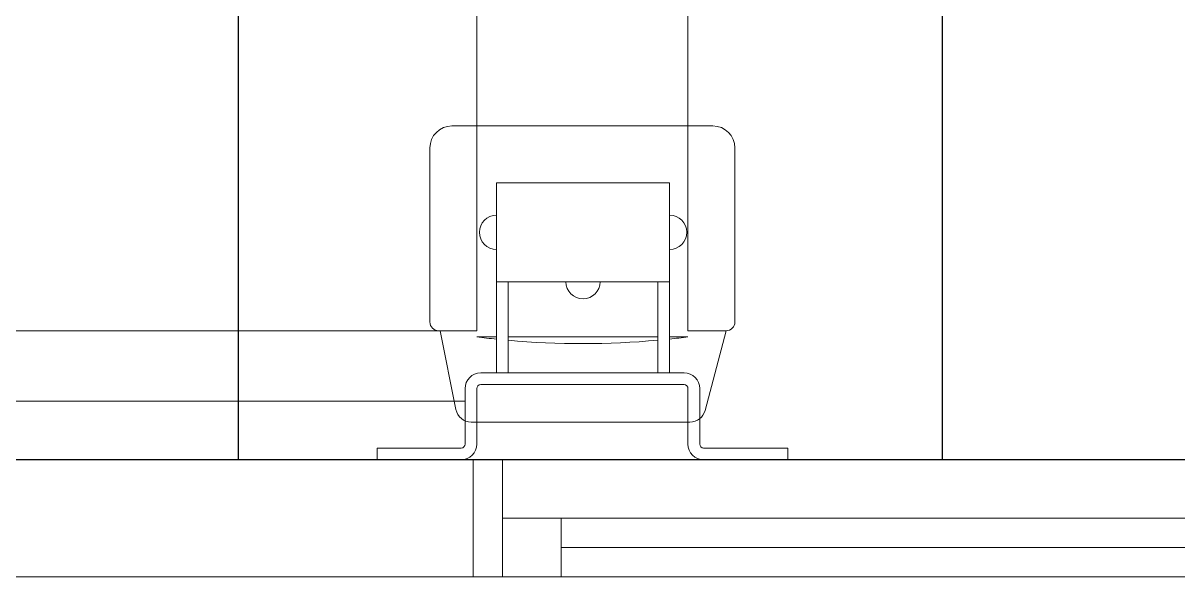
# Model space of a CAD drawing. Extents: x -12260 to 57327, y -29287 to 19916.
# Drawn here: x 20232 to 21216, y -910 to -437 of the extents above; entities that cross this region are included whole.
import ezdxf

# ---------------------------------------------------------------- set-up
doc = ezdxf.new("R2010")
doc.units = 0
doc.header["$LTSCALE"] = 0.25
doc.linetypes.add('DASHDOT', pattern=[25.4, 12.7, -6.35, 0, -6.35])
for name, color, linetype, lineweight in [('01-First Floor-FUR$0$Aluminum', 251, 'Continuous', 5), ('01-First Floor-FUR$0$LOADING', 253, 'Continuous', 5), ('01-First Floor-FUR$0$NEW', 1, 'Continuous', 5), ('01-First Floor-FUR$0$Walls', 251, 'Continuous', 5), ('E-LITE-CLNG-CNDT', 6, 'DASHDOT', 35)]:
    doc.layers.add(name, color=color, linetype=linetype, lineweight=lineweight)
doc.layers.add('01-First Floor-FUR$0$FALSE CEILING', color=251, linetype='Continuous')

# ---------------------------------------------------------------- blocks, each defined once
blk = doc.blocks.new('*X185')
at = {"color": 0}
for p, q in [((5, 3), (5, 3)), ((5, 3), (5, 3)), ((5, 3), (5, 3)), ((5, 3), (5, 3)), ((5, 3), (5, 3)), ((5, 3), (5, 3)), ((5, 3), (5, 3)), ((5, 3), (5, 3)), ((5, 3), (5, 3)), ((5, 3), (5, 3)), ((5, 3), (5, 3)), ((5, 3), (5, 3)), ((5, 3), (5, 3)), ((5, 3), (5, 3)), ((5, 3), (5, 3)), ((5, 3), (5, 3)), ((5, 3), (5, 3)), ((5, 3), (5, 3)), ((5, 3), (5, 3)), ((5, 3), (5, 3)), ((5, 3), (5, 3)), ((5, 3), (5, 3)), ((5, 3), (5, 3)), ((5, 3), (5, 3)), ((5, 3), (5, 3)), ((5, 3), (5, 3)), ((5, 3), (5, 3)), ((5, 3), (5, 3)), ((5, 3), (5, 3)), ((5, 3), (5, 3)), ((5, 3), (5, 3)), ((5, 3), (5, 3)), ((5, 3), (5, 3)), ((5, 3), (5, 3)), ((5, 3), (5, 3)), ((5, 3), (5, 3)), ((5, 3), (5, 3)), ((5, 3), (5, 3)), ((5, 3), (5, 3)), ((5, 3), (5, 3)), ((5, 3), (5, 3)), ((5, 3), (5, 3)), ((5, 3), (5, 3)), ((5, 3), (5, 3)), ((5, 3), (5, 3)), ((5, 3), (5, 3)), ((5, 3), (5, 3)), ((5, 3), (5, 3)), ((5, 3), (5, 3)), ((5, 3), (5, 3)), ((5, 3), (5, 3)), ((5, 3), (5, 3)), ((5, 3), (5, 3)), ((5, 3), (5, 3)), ((5, 3), (5, 3)), ((5, 3), (5, 3)), ((5, 3), (5, 3)), ((5, 3), (5, 3)), ((5, 3), (5, 3)), ((5, 3), (5, 3)), ((5, 3), (5, 3)), ((5, 3), (5, 3)), ((5, 3), (5, 3)), ((5, 3), (5, 3)), ((5, 3), (5, 3)), ((5, 3), (5, 3)), ((6, 3), (5, 3)), ((5, 3), (5, 3)), ((6, 3), (5, 3)), ((5, 3), (5, 3)), ((6, 3), (5, 3)), ((5, 3), (5, 3)), ((6, 3), (5, 3)), ((5, 3), (5, 3)), ((5, 3), (5, 3)), ((5, 3), (5, 3)), ((5, 3), (5, 3)), ((5, 3), (5, 3)), ((5, 3), (5, 3)), ((5, 3), (5, 3)), ((5, 3), (5, 3)), ((5, 3), (5, 3)), ((5, 3), (5, 3)), ((5, 3), (5, 3)), ((5, 3), (5, 3)), ((5, 3), (5, 3)), ((5, 3), (5, 3)), ((5, 3), (5, 3)), ((5, 3), (5, 3)), ((5, 3), (5, 3)), ((5, 3), (5, 3)), ((5, 3), (5, 3)), ((5, 3), (5, 3)), ((5, 3), (5, 3)), ((5, 3), (5, 3)), ((5, 3), (5, 3)), ((6, 3), (6, 3)), ((6, 3), (6, 3)), ((6, 3), (6, 3)), ((6, 3), (6, 3)), ((6, 3), (6, 3)), ((6, 3), (6, 3)), ((6, 3), (6, 3)), ((6, 3), (6, 3)), ((6, 3), (6, 3)), ((6, 3), (6, 3)), ((6, 3), (6, 3)), ((6, 3), (6, 3)), ((6, 3), (6, 3)), ((6, 3), (6, 3)), ((6, 3), (6, 3)), ((6, 3), (6, 3)), ((6, 3), (6, 3)), ((6, 3), (6, 3)), ((6, 3), (6, 3)), ((6, 3), (6, 3)), ((6, 3), (6, 3)), ((6, 3), (6, 3)), ((6, 3), (6, 3)), ((6, 3), (6, 3)), ((6, 3), (6, 3)), ((6, 3), (6, 3)), ((6, 3), (6, 3)), ((6, 3), (6, 3)), ((6, 3), (6, 3)), ((6, 3), (6, 3)), ((6, 3), (6, 3)), ((6, 3), (6, 3)), ((6, 3), (6, 3)), ((6, 3), (6, 3)), ((6, 3), (6, 3)), ((6, 3), (6, 3)), ((6, 3), (6, 3)), ((6, 3), (6, 3)), ((6, 3), (6, 3)), ((6, 3), (6, 3)), ((6, 3), (6, 3)), ((6, 3), (6, 3)), ((6, 3), (6, 3)), ((6, 3), (6, 3)), ((6, 3), (6, 3)), ((6, 3), (6, 3)), ((6, 3), (6, 3)), ((6, 3), (6, 3)), ((6, 3), (6, 3)), ((6, 3), (6, 3)), ((6, 3), (6, 3)), ((6, 3), (6, 3)), ((6, 3), (6, 3)), ((6, 3), (6, 3)), ((6, 3), (6, 3)), ((6, 3), (6, 3)), ((6, 3), (6, 3)), ((6, 3), (6, 3)), ((6, 3), (6, 3)), ((6, 3), (6, 3)), ((6, 3), (6, 3)), ((6, 3), (6, 3)), ((6, 3), (6, 3)), ((6, 3), (6, 3)), ((6, 3), (6, 3)), ((6, 3), (6, 3)), ((6, 3), (6, 3)), ((6, 3), (6, 3)), ((6, 3), (6, 3)), ((6, 3), (6, 3)), ((6, 3), (6, 3)), ((6, 3), (6, 3)), ((6, 3), (6, 3)), ((6, 3), (6, 3)), ((6, 3), (6, 3)), ((6, 3), (6, 3)), ((6, 3), (6, 3)), ((6, 3), (6, 3)), ((6, 3), (6, 3)), ((6, 3), (6, 3)), ((6, 3), (6, 3)), ((6, 3), (6, 3)), ((6, 3), (6, 3)), ((6, 3), (6, 3)), ((6, 3), (6, 3)), ((6, 3), (6, 3)), ((6, 3), (6, 3)), ((6, 3), (6, 3)), ((6, 3), (6, 3)), ((6, 3), (6, 3)), ((6, 3), (6, 3)), ((6, 3), (6, 3)), ((6, 3), (6, 3)), ((6, 3), (6, 3)), ((6, 3), (6, 3)), ((6, 3), (6, 3)), ((6, 3), (6, 3)), ((6, 3), (6, 3)), ((6, 3), (6, 3)), ((6, 3), (6, 3)), ((6, 3), (6, 3)), ((6, 3), (6, 3)), ((6, 3), (6, 3)), ((6, 3), (6, 3)), ((6, 3), (6, 3)), ((6, 3), (6, 3)), ((6, 3), (6, 3)), ((6, 3), (6, 3)), ((6, 3), (6, 3)), ((6, 3), (6, 3)), ((6, 3), (6, 3)), ((6, 3), (6, 3)), ((6, 3), (6, 3)), ((6, 3), (6, 3)), ((6, 3), (6, 3)), ((6, 3), (6, 3)), ((6, 3), (6, 3)), ((6, 3), (6, 3)), ((6, 3), (6, 3)), ((6, 3), (6, 3)), ((6, 3), (6, 3)), ((6, 3), (6, 3)), ((6, 3), (6, 3)), ((6, 3), (6, 3)), ((6, 3), (6, 3)), ((6, 3), (6, 3)), ((6, 3), (6, 3)), ((6, 3), (6, 3)), ((6, 3), (6, 3)), ((6, 3), (6, 3)), ((6, 3), (6, 3)), ((6, 3), (6, 3)), ((6, 3), (6, 3)), ((6, 3), (6, 3)), ((6, 3), (6, 3)), ((6, 3), (6, 3)), ((6, 3), (6, 3)), ((6, 3), (6, 3)), ((6, 3), (6, 3)), ((6, 3), (6, 3)), ((6, 3), (6, 3)), ((6, 3), (6, 3)), ((6, 3), (6, 3)), ((6, 3), (6, 3)), ((6, 3), (6, 3)), ((6, 3), (6, 3)), ((6, 3), (6, 3)), ((6, 3), (6, 3)), ((6, 3), (6, 3)), ((6, 3), (6, 3)), ((6, 3), (6, 3)), ((6, 3), (6, 3)), ((6, 3), (6, 3)), ((6, 3), (6, 3)), ((6, 3), (6, 3)), ((6, 3), (6, 3)), ((6, 3), (6, 3)), ((6, 3), (6, 3)), ((6, 3), (6, 3)), ((6, 3), (6, 3)), ((6, 3), (6, 3)), ((6, 3), (6, 3)), ((6, 3), (6, 3)), ((6, 3), (6, 3)), ((6, 3), (6, 3)), ((6, 3), (6, 3)), ((6, 3), (6, 3)), ((6, 3), (6, 3)), ((6, 3), (6, 3)), ((6, 3), (6, 3)), ((6, 3), (6, 3)), ((6, 3), (6, 3)), ((6, 3), (6, 3)), ((6, 3), (6, 3)), ((6, 3), (6, 3)), ((6, 3), (6, 3)), ((6, 3), (6, 3)), ((6, 3), (6, 3)), ((6, 3), (6, 3)), ((6, 3), (6, 3)), ((6, 3), (6, 3)), ((6, 3), (6, 3)), ((6, 3), (6, 3)), ((6, 3), (6, 3)), ((6, 3), (6, 3)), ((6, 3), (6, 3)), ((6, 3), (6, 3)), ((6, 3), (6, 3)), ((6, 3), (6, 3)), ((6, 3), (6, 3)), ((6, 3), (6, 3)), ((6, 3), (6, 3)), ((6, 3), (6, 3)), ((6, 3), (6, 3)), ((6, 3), (6, 3)), ((6, 3), (6, 3)), ((6, 3), (6, 3)), ((6, 3), (6, 3)), ((6, 3), (6, 3)), ((6, 3), (6, 3)), ((6, 3), (6, 3)), ((6, 3), (6, 3)), ((6, 3), (6, 3)), ((6, 3), (6, 3)), ((6, 3), (5, 3)), ((6, 3), (5, 3)), ((6, 3), (5, 3)), ((6, 3), (5, 3)), ((6, 3), (5, 3)), ((6, 3), (6, 3)), ((6, 3), (6, 3)), ((6, 3), (6, 3)), ((6, 3), (6, 3)), ((6, 3), (6, 3)), ((6, 3), (6, 3)), ((6, 3), (6, 3)), ((6, 3), (6, 3)), ((6, 3), (6, 3)), ((6, 3), (6, 3)), ((6, 3), (6, 3)), ((6, 3), (6, 3)), ((6, 3), (6, 3)), ((6, 3), (6, 3)), ((6, 3), (6, 3)), ((6, 3), (6, 3)), ((6, 3), (6, 3)), ((6, 3), (6, 3)), ((6, 3), (6, 3)), ((6, 3), (6, 3)), ((6, 3), (6, 3)), ((6, 3), (6, 3)), ((6, 3), (6, 3)), ((6, 3), (6, 3)), ((6, 3), (6, 3)), ((6, 3), (6, 3)), ((6, 3), (6, 3)), ((6, 3), (6, 3)), ((6, 3), (6, 3)), ((6, 3), (6, 3)), ((6, 3), (6, 3)), ((6, 3), (6, 3)), ((6, 3), (6, 3)), ((6, 3), (6, 3)), ((6, 3), (6, 3)), ((6, 3), (6, 3)), ((6, 3), (6, 3)), ((6, 3), (6, 3)), ((6, 3), (6, 3)), ((6, 3), (6, 3)), ((6, 3), (6, 3)), ((6, 3), (6, 3)), ((6, 3), (6, 3)), ((6, 3), (6, 3)), ((6, 3), (6, 3)), ((6, 3), (6, 3)), ((6, 3), (6, 3)), ((6, 3), (6, 3)), ((6, 3), (6, 3)), ((6, 3), (6, 3)), ((6, 3), (6, 3)), ((6, 3), (6, 3)), ((6, 3), (6, 3)), ((6, 3), (6, 3)), ((6, 3), (6, 3)), ((6, 3), (6, 3)), ((6, 3), (6, 3)), ((6, 3), (6, 3)), ((6, 3), (6, 3)), ((6, 3), (6, 3)), ((6, 3), (6, 3)), ((6, 3), (6, 3)), ((6, 3), (6, 3)), ((6, 3), (6, 3)), ((6, 3), (6, 3)), ((6, 3), (6, 3)), ((6, 3), (6, 3)), ((6, 3), (6, 3)), ((6, 3), (6, 3)), ((6, 3), (6, 3)), ((6, 3), (6, 3)), ((6, 3), (6, 3)), ((6, 3), (6, 3)), ((6, 3), (6, 3)), ((6, 3), (6, 3)), ((6, 3), (6, 3)), ((6, 3), (6, 3)), ((6, 3), (6, 3)), ((6, 3), (6, 3)), ((6, 3), (6, 3)), ((6, 3), (6, 3)), ((6, 3), (6, 3)), ((6, 3), (6, 3)), ((6, 3), (6, 3)), ((6, 3), (6, 3)), ((6, 3), (6, 3)), ((6, 3), (6, 3)), ((6, 3), (6, 3)), ((6, 3), (6, 3)), ((6, 3), (6, 3)), ((6, 3), (6, 3)), ((6, 3), (6, 3)), ((6, 3), (6, 3)), ((6, 3), (6, 3)), ((6, 3), (6, 3)), ((6, 3), (6, 3)), ((6, 3), (6, 3)), ((6, 3), (6, 3)), ((6, 3), (6, 3)), ((6, 3), (6, 3)), ((6, 3), (6, 3)), ((6, 3), (6, 3)), ((6, 3), (6, 3)), ((6, 3), (6, 3)), ((6, 3), (6, 3)), ((6, 3), (6, 3)), ((6, 3), (6, 3)), ((6, 3), (6, 3)), ((6, 3), (6, 3)), ((6, 3), (6, 3)), ((6, 3), (6, 3)), ((6, 3), (6, 3)), ((6, 3), (6, 3)), ((6, 3), (6, 3)), ((6, 3), (6, 3)), ((6, 3), (6, 3)), ((6, 3), (6, 3)), ((6, 3), (6, 3)), ((6, 3), (6, 3)), ((6, 3), (6, 3)), ((6, 3), (6, 3)), ((6, 3), (6, 3)), ((6, 3), (6, 3)), ((6, 3), (6, 3)), ((6, 3), (6, 3)), ((6, 3), (6, 3)), ((6, 3), (6, 3)), ((6, 3), (6, 3)), ((6, 3), (6, 3)), ((6, 3), (6, 3)), ((6, 3), (6, 3)), ((6, 3), (6, 3)), ((6, 3), (6, 3)), ((6, 3), (6, 3)), ((6, 3), (6, 3)), ((6, 3), (6, 3)), ((6, 3), (6, 3)), ((6, 3), (6, 3)), ((6, 3), (6, 3)), ((6, 3), (6, 3)), ((6, 3), (6, 3)), ((6, 3), (6, 3)), ((6, 3), (6, 3)), ((6, 3), (6, 3)), ((6, 3), (6, 3)), ((6, 3), (6, 3)), ((6, 3), (6, 3)), ((6, 3), (6, 3)), ((6, 3), (6, 3)), ((6, 3), (6, 3)), ((6, 3), (6, 3)), ((6, 3), (6, 3)), ((6, 3), (6, 3)), ((6, 3), (6, 3)), ((6, 3), (6, 3)), ((6, 3), (6, 3)), ((6, 3), (6, 3)), ((6, 3), (6, 3)), ((6, 3), (6, 3)), ((6, 3), (6, 3)), ((6, 3), (6, 3)), ((6, 3), (6, 3)), ((6, 3), (6, 3)), ((6, 3), (6, 3)), ((6, 3), (6, 3)), ((6, 3), (6, 3)), ((6, 3), (6, 3)), ((6, 3), (6, 3)), ((6, 3), (6, 3)), ((6, 3), (6, 3)), ((6, 3), (6, 3)), ((6, 3), (6, 3)), ((6, 3), (6, 3)), ((6, 3), (6, 3)), ((6, 3), (6, 3)), ((6, 3), (6, 3)), ((6, 3), (6, 3)), ((6, 3), (6, 3)), ((6, 3), (6, 3)), ((6, 3), (6, 3)), ((6, 3), (6, 3)), ((6, 3), (6, 3)), ((6, 3), (6, 3)), ((6, 3), (6, 3)), ((6, 3), (6, 3)), ((6, 3), (6, 3)), ((6, 3), (6, 3)), ((6, 3), (6, 3)), ((6, 3), (6, 3)), ((6, 3), (6, 3)), ((6, 3), (6, 3)), ((6, 3), (6, 3)), ((6, 3), (6, 3)), ((6, 3), (6, 3)), ((6, 3), (6, 3)), ((6, 3), (6, 3)), ((6, 3), (6, 3)), ((6, 3), (6, 3)), ((6, 3), (6, 3)), ((6, 3), (6, 3)), ((6, 3), (6, 3)), ((6, 3), (6, 3)), ((6, 3), (6, 3)), ((6, 3), (6, 3)), ((6, 3), (6, 3)), ((6, 3), (6, 3)), ((6, 3), (6, 3)), ((6, 3), (6, 3)), ((6, 3), (6, 3)), ((6, 3), (6, 3)), ((6, 3), (6, 3)), ((6, 3), (6, 3)), ((6, 3), (6, 3)), ((6, 3), (6, 3)), ((6, 3), (6, 3)), ((6, 3), (6, 3)), ((6, 3), (6, 3)), ((6, 3), (6, 3)), ((6, 3), (6, 3)), ((6, 3), (6, 3)), ((6, 3), (6, 3)), ((6, 3), (6, 3)), ((6, 3), (6, 3)), ((6, 3), (6, 3)), ((6, 3), (6, 3)), ((6, 3), (6, 3)), ((6, 3), (6, 3)), ((6, 3), (6, 3)), ((6, 3), (6, 3)), ((6, 3), (6, 3)), ((6, 3), (6, 3)), ((6, 3), (6, 3)), ((6, 3), (6, 3)), ((6, 3), (6, 3)), ((6, 3), (6, 3)), ((6, 3), (6, 3)), ((6, 3), (6, 3)), ((6, 3), (6, 3)), ((6, 3), (6, 3)), ((6, 3), (6, 3)), ((6, 3), (6, 3)), ((6, 3), (6, 3)), ((6, 3), (6, 3)), ((6, 3), (6, 3)), ((6, 3), (6, 3)), ((6, 3), (6, 3)), ((6, 3), (6, 3)), ((6, 3), (6, 3)), ((6, 3), (6, 3)), ((6, 3), (6, 3)), ((6, 3), (6, 3)), ((6, 3), (6, 3)), ((6, 3), (6, 3)), ((6, 3), (6, 3)), ((6, 3), (6, 3)), ((6, 3), (6, 3)), ((6, 3), (6, 3)), ((6, 3), (6, 3)), ((6, 3), (6, 3)), ((6, 3), (6, 3)), ((6, 3), (6, 3)), ((6, 3), (6, 3)), ((6, 3), (6, 3)), ((6, 3), (6, 3)), ((6, 3), (6, 3)), ((6, 3), (6, 3)), ((6, 3), (6, 3)), ((6, 3), (6, 3)), ((6, 3), (6, 3)), ((6, 3), (6, 3)), ((6, 3), (6, 3)), ((6, 3), (6, 3)), ((6, 3), (6, 3)), ((6, 3), (6, 3)), ((6, 3), (6, 3)), ((6, 3), (6, 3)), ((6, 3), (6, 3)), ((6, 3), (6, 3)), ((6, 3), (6, 3)), ((6, 3), (6, 3)), ((6, 3), (6, 3)), ((6, 3), (6, 3)), ((6, 3), (6, 3)), ((6, 3), (6, 3)), ((6, 3), (6, 3)), ((6, 3), (6, 3)), ((6, 3), (6, 3)), ((6, 3), (6, 3)), ((6, 3), (6, 3)), ((6, 3), (6, 3)), ((6, 3), (6, 3)), ((6, 3), (6, 3)), ((6, 3), (6, 3)), ((6, 3), (6, 3)), ((6, 3), (6, 3)), ((6, 3), (6, 3)), ((6, 3), (6, 3)), ((6, 3), (6, 3)), ((6, 3), (6, 3)), ((6, 3), (6, 3)), ((6, 3), (6, 3)), ((6, 3), (6, 3)), ((6, 3), (6, 3)), ((6, 3), (6, 3)), ((6, 3), (6, 3)), ((6, 3), (6, 3)), ((6, 3), (6, 3)), ((6, 3), (6, 3)), ((6, 3), (6, 3)), ((6, 3), (6, 3)), ((6, 3), (6, 3)), ((6, 3), (6, 3)), ((6, 3), (6, 3)), ((6, 3), (6, 3)), ((6, 3), (6, 3)), ((6, 3), (6, 3)), ((6, 3), (6, 3))]:
    blk.add_line(p, q, dxfattribs=at)
blk = doc.blocks.new('*X186')
at = {"color": 0}
for p, q in [((13, 1), (13, 1)), ((13, 1), (13, 1)), ((13, 1), (13, 1)), ((13, 1), (13, 1)), ((13, 1), (13, 1)), ((13, 1), (13, 1)), ((13, 1), (13, 1)), ((13, 1), (13, 1)), ((13, 1), (13, 1)), ((13, 1), (13, 1)), ((13, 1), (13, 1)), ((13, 1), (13, 1)), ((13, 1), (13, 1)), ((13, 1), (13, 1)), ((13, 1), (13, 1)), ((13, 1), (14, 1)), ((13, 1), (14, 1)), ((13, 1), (14, 1)), ((13, 1), (13, 1)), ((13, 1), (13, 1)), ((13, 1), (13, 1)), ((13, 1), (13, 1)), ((13, 1), (13, 1)), ((13, 1), (13, 1)), ((13, 1), (13, 1)), ((13, 1), (13, 1)), ((13, 1), (13, 1)), ((13, 1), (13, 1)), ((13, 1), (13, 1)), ((13, 1), (13, 1)), ((13, 1), (13, 1)), ((13, 1), (13, 1)), ((13, 1), (13, 1)), ((13, 1), (13, 1)), ((13, 1), (13, 1)), ((13, 1), (13, 1)), ((13, 1), (13, 1)), ((13, 1), (13, 1)), ((13, 1), (13, 1)), ((13, 1), (13, 1)), ((13, 1), (13, 1)), ((13, 1), (13, 1)), ((13, 1), (13, 1)), ((13, 1), (13, 1)), ((13, 1), (13, 1)), ((13, 1), (13, 1)), ((13, 1), (13, 1)), ((13, 1), (13, 1)), ((13, 1), (13, 1)), ((13, 1), (13, 1)), ((13, 1), (13, 1)), ((13, 1), (13, 1)), ((13, 1), (13, 1)), ((13, 1), (13, 1)), ((13, 1), (13, 1)), ((13, 1), (13, 1)), ((13, 1), (13, 1)), ((13, 1), (13, 1)), ((13, 1), (13, 1)), ((13, 1), (13, 1)), ((13, 1), (13, 1)), ((13, 1), (13, 1)), ((13, 1), (13, 1)), ((13, 1), (13, 1)), ((13, 1), (13, 1)), ((13, 1), (13, 1)), ((13, 1), (13, 1)), ((13, 1), (13, 1)), ((13, 1), (13, 1)), ((13, 1), (13, 1)), ((13, 1), (13, 1)), ((13, 1), (13, 1)), ((13, 1), (13, 1)), ((13, 1), (13, 1)), ((13, 1), (13, 1)), ((13, 1), (13, 1)), ((13, 1), (13, 1)), ((13, 1), (13, 1)), ((13, 1), (13, 1)), ((13, 1), (13, 1)), ((13, 1), (13, 1)), ((13, 1), (13, 1)), ((13, 1), (13, 1)), ((13, 1), (13, 1)), ((13, 1), (13, 1)), ((13, 1), (13, 1)), ((13, 1), (13, 1)), ((13, 1), (13, 1)), ((13, 1), (13, 1)), ((13, 1), (13, 1)), ((13, 1), (13, 1)), ((13, 1), (13, 1)), ((13, 1), (13, 1)), ((13, 1), (13, 1)), ((13, 1), (13, 1)), ((13, 1), (13, 1)), ((13, 1), (13, 1)), ((13, 1), (13, 1)), ((13, 1), (13, 1)), ((13, 1), (13, 1)), ((13, 1), (13, 1)), ((13, 1), (13, 1)), ((13, 1), (13, 1)), ((13, 1), (13, 1)), ((13, 1), (13, 1)), ((13, 1), (13, 1)), ((13, 1), (13, 1)), ((13, 1), (13, 1)), ((13, 1), (13, 1)), ((13, 1), (13, 1)), ((13, 1), (13, 1)), ((13, 1), (13, 1)), ((13, 1), (13, 1)), ((13, 1), (13, 1)), ((13, 1), (13, 1)), ((13, 1), (13, 1)), ((13, 1), (13, 1)), ((13, 1), (13, 1)), ((13, 1), (13, 1)), ((13, 1), (13, 1)), ((13, 1), (13, 1)), ((13, 1), (13, 1)), ((13, 1), (13, 1)), ((13, 1), (14, 1)), ((13, 0), (13, 0)), ((13, 0), (13, 0)), ((13, 0), (13, 0)), ((13, 0), (13, 0)), ((13, 0), (13, 0)), ((13, 0), (13, 0)), ((13, 0), (13, 0)), ((13, 0), (13, 0)), ((13, 0), (13, 0)), ((13, 0), (13, 0)), ((13, 0), (13, 0)), ((13, 0), (13, 0)), ((13, 0), (13, 0)), ((13, 0), (13, 0)), ((13, 0), (13, 0)), ((13, 0), (13, 0)), ((13, 0), (13, 0)), ((13, 0), (13, 0)), ((13, 0), (13, 0)), ((13, 0), (13, 0)), ((13, 0), (13, 0)), ((13, 0), (13, 0)), ((13, 0), (13, 0)), ((13, 0), (13, 0)), ((13, 0), (13, 0)), ((13, 0), (13, 0)), ((13, 0), (13, 0)), ((13, 0), (13, 0)), ((13, 0), (13, 0)), ((13, 0), (13, 0)), ((13, 0), (13, 0)), ((13, 0), (13, 0)), ((13, 0), (13, 0)), ((13, 0), (13, 0)), ((13, 0), (13, 0)), ((13, 0), (13, 0)), ((13, 0), (13, 0)), ((13, 0), (13, 0)), ((13, 0), (13, 0)), ((13, 0), (13, 0)), ((13, 0), (13, 0)), ((13, 0), (13, 0)), ((13, 0), (13, 0)), ((13, 0), (13, 0)), ((13, 0), (13, 0)), ((13, 0), (13, 0)), ((13, 0), (13, 0)), ((13, 0), (13, 0)), ((13, 0), (14, 0)), ((13, 0), (14, 0)), ((13, 0), (13, 0)), ((13, 0), (14, 0)), ((14, 1), (14, 1)), ((14, 1), (14, 1)), ((14, 1), (14, 1)), ((14, 1), (14, 1)), ((14, 1), (14, 1)), ((14, 1), (14, 1)), ((14, 1), (14, 1)), ((14, 1), (14, 1)), ((14, 1), (14, 1)), ((14, 1), (14, 1)), ((14, 1), (14, 1)), ((14, 1), (14, 1)), ((14, 1), (14, 1)), ((14, 1), (14, 1)), ((14, 1), (14, 1)), ((14, 1), (14, 1)), ((14, 1), (14, 1)), ((14, 1), (14, 1)), ((14, 1), (14, 1)), ((14, 1), (14, 1)), ((14, 1), (14, 1)), ((14, 1), (14, 1)), ((14, 1), (14, 1)), ((14, 1), (14, 1)), ((14, 1), (14, 1)), ((14, 1), (14, 1)), ((14, 1), (14, 1)), ((14, 1), (14, 1)), ((14, 1), (14, 1)), ((14, 1), (14, 1)), ((14, 1), (14, 1)), ((14, 1), (14, 1)), ((14, 1), (14, 1)), ((14, 1), (14, 1)), ((14, 1), (14, 1)), ((14, 1), (14, 1)), ((14, 1), (14, 1)), ((14, 1), (14, 1)), ((14, 1), (14, 1)), ((14, 1), (14, 1)), ((14, 1), (14, 1)), ((14, 1), (14, 1)), ((14, 1), (14, 1)), ((14, 1), (14, 1)), ((14, 1), (14, 1)), ((14, 1), (14, 1)), ((14, 1), (14, 1)), ((14, 1), (14, 1)), ((14, 1), (14, 1)), ((14, 1), (14, 1)), ((14, 1), (14, 1)), ((14, 1), (14, 1)), ((14, 1), (14, 1)), ((14, 1), (14, 1)), ((14, 1), (14, 1)), ((14, 1), (14, 1)), ((14, 1), (14, 1)), ((14, 1), (14, 1)), ((14, 1), (14, 1)), ((14, 1), (14, 1)), ((14, 1), (14, 1)), ((14, 1), (14, 1)), ((14, 1), (14, 1)), ((14, 1), (14, 1)), ((14, 1), (14, 1)), ((14, 1), (14, 1)), ((14, 1), (14, 1)), ((14, 1), (14, 1)), ((14, 1), (14, 1)), ((14, 1), (14, 1)), ((14, 1), (14, 1)), ((14, 1), (14, 1)), ((14, 1), (14, 1)), ((14, 1), (14, 1)), ((14, 1), (14, 1)), ((14, 1), (14, 1)), ((14, 1), (14, 1)), ((14, 1), (14, 1)), ((14, 1), (14, 1)), ((14, 1), (14, 1)), ((14, 1), (14, 1)), ((14, 1), (14, 1)), ((14, 1), (14, 1)), ((14, 1), (14, 1)), ((14, 1), (14, 1)), ((14, 1), (14, 1)), ((14, 1), (14, 1)), ((14, 1), (14, 1)), ((14, 1), (14, 1)), ((14, 1), (14, 1)), ((14, 1), (14, 1)), ((14, 1), (14, 1)), ((14, 1), (14, 1)), ((14, 1), (14, 1)), ((14, 0), (14, 0)), ((14, 0), (14, 0)), ((14, 0), (14, 0)), ((14, 0), (14, 0)), ((14, 0), (14, 0)), ((14, 0), (14, 0)), ((14, 0), (14, 0)), ((14, 0), (14, 0)), ((14, 0), (14, 0)), ((14, 0), (14, 0)), ((14, 0), (14, 0)), ((14, 0), (14, 0)), ((14, 0), (14, 0)), ((14, 0), (14, 0)), ((14, 0), (14, 0)), ((14, 0), (14, 0)), ((14, 0), (14, 0)), ((14, 0), (14, 0)), ((14, 0), (14, 0)), ((14, 0), (14, 0)), ((14, 0), (14, 0)), ((14, 0), (14, 0)), ((14, 0), (14, 0)), ((14, 0), (14, 0)), ((14, 0), (14, 0)), ((14, 0), (14, 0)), ((14, 0), (14, 0)), ((14, 0), (14, 0)), ((14, 0), (14, 0)), ((14, 0), (14, 0)), ((14, 0), (14, 0)), ((14, 0), (14, 0)), ((14, 0), (14, 0)), ((14, 0), (14, 0)), ((14, 0), (14, 0)), ((14, 0), (14, 0)), ((14, 0), (14, 0)), ((14, 0), (14, 0)), ((14, 0), (14, 0)), ((14, 0), (14, 0)), ((14, 0), (14, 0)), ((14, 0), (14, 0)), ((14, 0), (14, 0)), ((14, 0), (14, 0)), ((14, 0), (14, 0)), ((14, 0), (14, 0)), ((14, 0), (14, 0)), ((14, 0), (14, 0)), ((13, 0), (13, 0)), ((13, 0), (14, 0)), ((13, 0), (13, 0)), ((13, 0), (14, 0)), ((13, 0), (13, 0)), ((13, 0), (14, 0)), ((13, 0), (13, 0)), ((13, 0), (13, 0)), ((13, 0), (13, 0)), ((13, 0), (13, 0)), ((13, 0), (14, 0)), ((13, 0), (13, 0)), ((13, 0), (14, 0)), ((13, 0), (13, 0)), ((13, 0), (14, 0)), ((13, 0), (13, 0)), ((13, 0), (14, 0)), ((13, 0), (13, 0)), ((13, 0), (14, 0)), ((13, 0), (13, 0)), ((13, 0), (14, 0)), ((13, 0), (13, 0)), ((13, 0), (14, 0)), ((13, 0), (13, 0)), ((13, 0), (13, 0)), ((13, 0), (13, 0)), ((13, 0), (14, 0)), ((13, 0), (13, 0)), ((13, 0), (14, 0)), ((13, 0), (13, 0)), ((13, 0), (14, 0)), ((13, 0), (13, 0)), ((13, 0), (14, 0)), ((13, 0), (13, 0)), ((13, 0), (13, 0)), ((13, 0), (13, 0)), ((13, 0), (13, 0)), ((13, 0), (13, 0)), ((13, 0), (13, 0)), ((13, 0), (13, 0)), ((13, 0), (13, 0)), ((13, 0), (13, 0)), ((13, 0), (13, 0)), ((13, 0), (13, 0)), ((13, 0), (13, 0)), ((13, 0), (13, 0)), ((13, 0), (13, 0)), ((13, 0), (13, 0)), ((13, 0), (13, 0)), ((13, 0), (13, 0)), ((13, 0), (13, 0)), ((13, 0), (13, 0)), ((13, 0), (13, 0)), ((13, 0), (13, 0)), ((13, 0), (13, 0)), ((13, 0), (13, 0)), ((13, 0), (13, 0)), ((13, 0), (13, 0)), ((13, 0), (13, 0)), ((13, 0), (13, 0)), ((13, 0), (13, 0)), ((13, 0), (13, 0)), ((13, 0), (13, 0)), ((13, 0), (13, 0)), ((13, -1), (13, -1)), ((13, -1), (13, -1)), ((13, -1), (13, -1)), ((13, -1), (13, -1)), ((13, -1), (13, -1)), ((13, -1), (14, -1)), ((13, -1), (13, -1)), ((14, 0), (14, 0)), ((14, 0), (14, 0)), ((14, 0), (14, 0)), ((14, 0), (14, 0)), ((14, 0), (14, 0)), ((14, 0), (14, 0)), ((14, 0), (14, 0)), ((14, 0), (14, 0)), ((14, 0), (14, 0)), ((14, 0), (14, 0)), ((14, 0), (14, 0)), ((14, 0), (14, 0)), ((14, 0), (14, 0)), ((14, 0), (14, 0)), ((14, 0), (14, 0)), ((13, 0), (14, 0)), ((14, 0), (14, 0)), ((14, 0), (14, 0)), ((14, 0), (14, 0)), ((14, 0), (14, 0)), ((14, 0), (14, 0)), ((14, 0), (14, 0)), ((14, 0), (14, 0)), ((14, 0), (14, 0)), ((14, 0), (14, 0)), ((14, 0), (14, 0)), ((14, 0), (14, 0)), ((14, 0), (14, 0)), ((14, 0), (14, 0)), ((14, 0), (14, 0)), ((14, 0), (14, 0)), ((14, 0), (14, 0)), ((14, 0), (14, 0)), ((14, 0), (14, 0)), ((14, 0), (14, 0)), ((14, 0), (14, 0)), ((14, 0), (14, 0)), ((14, 0), (14, 0)), ((14, 0), (14, 0)), ((14, 0), (14, 0)), ((14, 0), (14, 0)), ((14, 0), (14, 0)), ((14, 0), (14, 0)), ((14, 0), (14, 0)), ((14, 0), (14, 0)), ((14, 0), (14, 0)), ((14, 0), (14, 0)), ((14, 0), (14, 0)), ((14, 0), (14, 0)), ((14, 0), (14, 0)), ((14, -1), (14, -1)), ((14, -1), (14, -1)), ((14, -1), (14, -1)), ((14, -1), (14, -1)), ((14, -1), (14, -1))]:
    blk.add_line(p, q, dxfattribs=at)
blk = doc.blocks.new('01-First Floor-FUR$0$DE13269-P')
for p, q in [((0.50263, 0.05), (0.57427, 0.05)), ((0.50263, 0.04), (0.50263, 0.05)), ((0.78099, 0.05), (0.85263, 0.05)), ((0.85263, 0.04), (0.85263, 0.05)), ((0.50263, 0.04), (0.57427, 0.04)), ((0.78099, 0.04), (0.85263, 0.04)), ((0.57763, -0.01074), (0.57763, 0.03664)), ((0.58763, -0.01074), (0.58763, 0.03664)), ((0.76763, -0.01074), (0.76763, 0.03664)), ((0.77763, -0.01074), (0.77763, 0.03664)), ((0.76927, 0.01795), (0.58294, 0.01795)), ((-0.57763, 0), (0.57763, 0)), ((0.55636, -0.06), (0.56984, 0.00722)), ((0.80007, -0.06), (0.78219, 0.00799)), ((0.59099, -0.01409), (0.76427, -0.01409)), ((0.59099, -0.02409), (0.76427, -0.02409)), ((0.60443, -0.10188), (0.60443, -0.02409)), ((0.61443, -0.10188), (0.61443, -0.02409)), ((0.742, -0.10188), (0.742, -0.02409)), ((0.752, -0.10188), (0.752, -0.02409)), ((0.60443, -0.05481), (0.58763, -0.05481)), ((0.742, -0.05481), (0.61443, -0.05481)), ((0.76763, -0.05481), (0.752, -0.05481)), ((-0.57763, -0.06), (0.5552, -0.06)), ((0.54763, -0.21604), (0.54763, -0.06757)), ((0.5552, -0.06), (0.58763, -0.06)), ((0.58763, -0.06), (0.58763, -0.69133)), ((0.76763, -0.06), (0.76763, -0.69133)), ((0.80007, -0.06), (0.76763, -0.06)), ((0.80763, -0.21604), (0.80763, -0.06757)), ((0.78886, -0.23481), (0.56641, -0.23481))]:
    blk.add_line(p, q)
for points in [[(0.76763, -0.06), (0.76763, -0.06), (0.76763, -0.06), (0.76763, -0.06), (0.76763, -0.06), (0.76763, -0.06), (0.76763, -0.06), (0.76763, -0.06), (0.76763, -0.06), (0.76763, -0.06), (0.76763, -0.06), (0.76763, -0.06), (0.76763, -0.06), (0.76763, -0.06), (0.76763, -0.06), (0.76763, -0.06), (0.76763, -0.06), (0.76763, -0.06), (0.76763, -0.06), (0.76763, -0.06), (0.76763, -0.06), (0.76763, -0.06), (0.76763, -0.06), (0.76763, -0.06), (0.76763, -0.06), (0.76763, -0.06), (0.76763, -0.06), (0.76763, -0.06), (0.76763, -0.06), (0.76763, -0.06), (0.76763, -0.06), (0.76763, -0.06), (0.76763, -0.06), (0.76763, -0.06), (0.76763, -0.06), (0.76763, -0.06), (0.76763, -0.06), (0.76763, -0.06), (0.76763, -0.06), (0.76763, -0.06), (0.76763, -0.06), (0.76763, -0.06), (0.76763, -0.06), (0.76763, -0.06), (0.76763, -0.06), (0.76763, -0.06), (0.76763, -0.06), (0.76763, -0.06), (0.76763, -0.06), (0.76763, -0.06), (0.76763, -0.06), (0.76763, -0.06), (0.76763, -0.06), (0.76763, -0.06), (0.76763, -0.06), (0.76763, -0.06), (0.76763, -0.06), (0.76763, -0.06), (0.76763, -0.06), (0.76763, -0.06), (0.76763, -0.06), (0.76763, -0.06), (0.76763, -0.06), (0.76763, -0.06), (0.76763, -0.06), (0.76763, -0.06), (0.76763, -0.06), (0.76763, -0.06), (0.76763, -0.06), (0.76763, -0.06), (0.76763, -0.06), (0.76763, -0.06), (0.76763, -0.06), (0.76763, -0.06), (0.76763, -0.06), (0.76763, -0.06), (0.76763, -0.06), (0.76763, -0.06), (0.76763, -0.06), (0.76763, -0.06), (0.76763, -0.06), (0.76763, -0.06), (0.76763, -0.06), (0.76763, -0.06), (0.76763, -0.06), (0.76763, -0.06), (0.76763, -0.06), (0.76763, -0.06), (0.76763, -0.06), (0.76763, -0.06), (0.76763, -0.06), (0.76763, -0.06), (0.76763, -0.06), (0.76763, -0.06), (0.76763, -0.06), (0.76763, -0.06), (0.76763, -0.06), (0.76763, -0.06), (0.76763, -0.06), (0.76763, -0.06), (0.76763, -0.06), (0.76763, -0.06), (0.76763, -0.06), (0.76763, -0.06), (0.76763, -0.06), (0.76763, -0.06), (0.76763, -0.06), (0.76763, -0.06), (0.76763, -0.06), (0.76763, -0.06), (0.76763, -0.06), (0.76763, -0.06), (0.76763, -0.06), (0.76763, -0.06), (0.76763, -0.06), (0.76763, -0.06), (0.76763, -0.06), (0.76763, -0.06), (0.76763, -0.06), (0.76763, -0.06), (0.76763, -0.06), (0.76763, -0.06), (0.76763, -0.06), (0.76763, -0.06), (0.76763, -0.06), (0.76763, -0.06), (0.76763, -0.06), (0.76763, -0.06), (0.76763, -0.06), (0.76763, -0.06), (0.76763, -0.06), (0.76763, -0.06), (0.76763, -0.06), (0.76763, -0.06), (0.76763, -0.06), (0.76763, -0.06), (0.76763, -0.06), (0.76763, -0.06), (0.76763, -0.06), (0.76763, -0.06), (0.76763, -0.06), (0.76763, -0.06), (0.76763, -0.06), (0.76763, -0.06), (0.76763, -0.06), (0.76763, -0.06), (0.76763, -0.06), (0.76763, -0.06), (0.76763, -0.06), (0.76763, -0.06), (0.76763, -0.06), (0.76763, -0.06), (0.76763, -0.06), (0.76763, -0.06), (0.76763, -0.06), (0.76763, -0.06), (0.76763, -0.06), (0.76763, -0.06), (0.76763, -0.06), (0.76763, -0.06), (0.76763, -0.06), (0.76763, -0.06), (0.76763, -0.06), (0.76763, -0.06), (0.76763, -0.06), (0.76763, -0.06), (0.76763, -0.06), (0.76763, -0.06), (0.76763, -0.06), (0.76763, -0.06), (0.76763, -0.06), (0.76763, -0.06), (0.76763, -0.06), (0.76763, -0.06), (0.76763, -0.06), (0.76763, -0.06), (0.76763, -0.06), (0.76763, -0.06), (0.76763, -0.06), (0.76763, -0.06), (0.76763, -0.06), (0.76763, -0.06), (0.76763, -0.06), (0.76763, -0.06), (0.76763, -0.06), (0.76763, -0.06), (0.76763, -0.06), (0.76763, -0.06), (0.76763, -0.06), (0.76763, -0.06), (0.76763, -0.06), (0.76763, -0.06), (0.76763, -0.06), (0.76763, -0.06), (0.76763, -0.06), (0.76763, -0.06), (0.76763, -0.06), (0.76763, -0.06), (0.76763, -0.06), (0.76763, -0.06), (0.76763, -0.06), (0.76763, -0.06), (0.76763, -0.06), (0.76763, -0.06), (0.76763, -0.06), (0.76763, -0.06), (0.76763, -0.06), (0.76763, -0.06), (0.76763, -0.06), (0.76763, -0.06), (0.76763, -0.06), (0.76763, -0.06), (0.76763, -0.06), (0.76763, -0.06), (0.76763, -0.06), (0.76763, -0.06), (0.76763, -0.06), (0.76763, -0.06), (0.76763, -0.06)], [(0.76763, -0.06), (0.76763, -0.06), (0.76763, -0.06), (0.76763, -0.06), (0.76763, -0.06), (0.76763, -0.06), (0.76763, -0.06), (0.76763, -0.06), (0.76763, -0.06), (0.76763, -0.06), (0.76763, -0.06), (0.76763, -0.06), (0.76763, -0.06), (0.76763, -0.06), (0.76763, -0.06), (0.76763, -0.06), (0.76763, -0.06), (0.76763, -0.06), (0.76763, -0.06), (0.76763, -0.06), (0.76763, -0.06), (0.76763, -0.06), (0.76763, -0.06), (0.76763, -0.06), (0.76763, -0.06), (0.76763, -0.06), (0.76763, -0.06), (0.76763, -0.06), (0.76763, -0.06), (0.76763, -0.06), (0.76763, -0.06), (0.76763, -0.06), (0.76763, -0.06), (0.76763, -0.06), (0.76763, -0.06), (0.76763, -0.06), (0.76763, -0.06), (0.76763, -0.06), (0.76763, -0.06), (0.76763, -0.06), (0.76763, -0.06), (0.76763, -0.06), (0.76763, -0.06), (0.76763, -0.06), (0.76763, -0.06), (0.76763, -0.06), (0.76763, -0.06), (0.76763, -0.06), (0.76763, -0.06), (0.76763, -0.06), (0.76763, -0.06), (0.76763, -0.06), (0.76763, -0.06), (0.76763, -0.06), (0.76763, -0.06), (0.76763, -0.06), (0.76763, -0.06), (0.76763, -0.06), (0.76763, -0.06), (0.76763, -0.06), (0.76763, -0.06), (0.76763, -0.06), (0.76763, -0.06), (0.76763, -0.06), (0.76763, -0.06), (0.76763, -0.06), (0.76763, -0.06), (0.76763, -0.06), (0.76763, -0.06), (0.76763, -0.06), (0.76763, -0.06), (0.76763, -0.06), (0.76763, -0.06), (0.76763, -0.06), (0.76763, -0.06), (0.76763, -0.06), (0.76763, -0.06), (0.76763, -0.06), (0.76763, -0.06), (0.76763, -0.06), (0.76763, -0.06), (0.76763, -0.06), (0.76763, -0.06), (0.76763, -0.06), (0.76763, -0.06), (0.76763, -0.06), (0.76763, -0.06), (0.76763, -0.06), (0.76763, -0.06), (0.76763, -0.06), (0.76763, -0.06), (0.76763, -0.06), (0.76763, -0.06), (0.76763, -0.06), (0.76763, -0.06), (0.76763, -0.06), (0.76763, -0.06), (0.76763, -0.06), (0.76763, -0.06), (0.76763, -0.06), (0.76763, -0.06), (0.76763, -0.06), (0.76763, -0.06), (0.76763, -0.06), (0.76763, -0.06), (0.76763, -0.06), (0.76763, -0.06), (0.76763, -0.06), (0.76763, -0.06), (0.76763, -0.06), (0.76763, -0.06), (0.76763, -0.06), (0.76763, -0.06), (0.76763, -0.06), (0.76763, -0.06), (0.76763, -0.06), (0.76763, -0.06), (0.76763, -0.06), (0.76763, -0.06), (0.76763, -0.06), (0.76763, -0.06), (0.76763, -0.06), (0.76763, -0.06), (0.76763, -0.06), (0.76763, -0.06), (0.76763, -0.06), (0.76763, -0.06), (0.76763, -0.06), (0.76763, -0.06), (0.76763, -0.06), (0.76763, -0.06), (0.76763, -0.06), (0.76763, -0.06), (0.76763, -0.06), (0.76763, -0.06), (0.76763, -0.06), (0.76763, -0.06), (0.76763, -0.06), (0.76763, -0.06), (0.76763, -0.06), (0.76763, -0.06), (0.76763, -0.06), (0.76763, -0.06), (0.76763, -0.06), (0.76763, -0.06), (0.76763, -0.06), (0.76763, -0.06), (0.76763, -0.06), (0.76763, -0.06), (0.76763, -0.06), (0.76763, -0.06), (0.76763, -0.06), (0.76763, -0.06), (0.76763, -0.06), (0.76763, -0.06), (0.76763, -0.06), (0.76763, -0.06), (0.76763, -0.06), (0.76763, -0.06), (0.76763, -0.06), (0.76763, -0.06), (0.76763, -0.06), (0.76763, -0.06), (0.76763, -0.06), (0.76763, -0.06), (0.76763, -0.06), (0.76763, -0.06), (0.76763, -0.06), (0.76763, -0.06), (0.76763, -0.06), (0.76763, -0.06), (0.76763, -0.06), (0.76763, -0.06), (0.76763, -0.06), (0.76763, -0.06), (0.76763, -0.06), (0.76763, -0.06), (0.76763, -0.06), (0.76763, -0.06), (0.76763, -0.06), (0.76763, -0.06), (0.76763, -0.06), (0.76763, -0.06), (0.76763, -0.06), (0.76763, -0.06), (0.76763, -0.06), (0.76763, -0.06), (0.76763, -0.06), (0.76763, -0.06), (0.76763, -0.06), (0.76763, -0.06), (0.76763, -0.06), (0.76763, -0.06), (0.76763, -0.06), (0.76763, -0.06), (0.76763, -0.06), (0.76763, -0.06), (0.76763, -0.06), (0.76763, -0.06), (0.76763, -0.06), (0.76763, -0.06), (0.76763, -0.06), (0.76763, -0.06), (0.76763, -0.06), (0.76763, -0.06), (0.76763, -0.06), (0.76763, -0.06), (0.76763, -0.06), (0.76763, -0.06), (0.76763, -0.06), (0.76763, -0.06), (0.76763, -0.06), (0.76763, -0.06), (0.76763, -0.06)], [(0.76763, -0.06), (0.76763, -0.06), (0.76763, -0.06), (0.76763, -0.06), (0.76763, -0.06), (0.76763, -0.06), (0.76763, -0.06), (0.76763, -0.06), (0.76763, -0.06), (0.76763, -0.06), (0.76763, -0.06), (0.76763, -0.06), (0.76763, -0.06), (0.76763, -0.06), (0.76763, -0.06), (0.76763, -0.06), (0.76763, -0.06), (0.76763, -0.06), (0.76763, -0.06), (0.76763, -0.06), (0.76763, -0.06), (0.76763, -0.06), (0.76763, -0.06), (0.76763, -0.06), (0.76763, -0.06), (0.76763, -0.06), (0.76763, -0.06), (0.76763, -0.06), (0.76763, -0.06), (0.76763, -0.06), (0.76763, -0.06), (0.76763, -0.06), (0.76763, -0.06), (0.76763, -0.06), (0.76763, -0.06), (0.76763, -0.06), (0.76763, -0.06), (0.76763, -0.06), (0.76763, -0.06), (0.76763, -0.06), (0.76763, -0.06), (0.76763, -0.06), (0.76763, -0.06), (0.76763, -0.06), (0.76763, -0.06), (0.76763, -0.06), (0.76763, -0.06), (0.76763, -0.06), (0.76763, -0.06), (0.76763, -0.06), (0.76763, -0.06), (0.76763, -0.06), (0.76763, -0.06), (0.76763, -0.06), (0.76763, -0.06), (0.76763, -0.06), (0.76763, -0.06), (0.76763, -0.06), (0.76763, -0.06), (0.76763, -0.06), (0.76763, -0.06), (0.76763, -0.06), (0.76763, -0.06), (0.76763, -0.06), (0.76763, -0.06), (0.76763, -0.06), (0.76763, -0.06), (0.76763, -0.06), (0.76763, -0.06), (0.76763, -0.06), (0.76763, -0.06), (0.76763, -0.06), (0.76763, -0.06), (0.76763, -0.06), (0.76763, -0.06), (0.76763, -0.06), (0.76763, -0.06), (0.76763, -0.06), (0.76763, -0.06), (0.76763, -0.06), (0.76763, -0.06), (0.76763, -0.06), (0.76763, -0.06), (0.76763, -0.06), (0.76763, -0.06), (0.76763, -0.06), (0.76763, -0.06), (0.76763, -0.06), (0.76763, -0.06), (0.76763, -0.06), (0.76763, -0.06), (0.76763, -0.06), (0.76763, -0.06), (0.76763, -0.06), (0.76763, -0.06), (0.76763, -0.06), (0.76763, -0.06), (0.76763, -0.06), (0.76763, -0.06), (0.76763, -0.06), (0.76763, -0.06), (0.76763, -0.06), (0.76763, -0.06), (0.76763, -0.06), (0.76763, -0.06), (0.76763, -0.06), (0.76763, -0.06), (0.76763, -0.06), (0.76763, -0.06), (0.76763, -0.06), (0.76763, -0.06), (0.76763, -0.06), (0.76763, -0.06), (0.76763, -0.06), (0.76763, -0.06), (0.76763, -0.06), (0.76763, -0.06), (0.76763, -0.06), (0.76763, -0.06), (0.76763, -0.06), (0.76763, -0.06), (0.76763, -0.06), (0.76763, -0.06), (0.76763, -0.06), (0.76763, -0.06), (0.76763, -0.06), (0.76763, -0.06), (0.76763, -0.06), (0.76763, -0.06), (0.76763, -0.06), (0.76763, -0.06), (0.76763, -0.06), (0.76763, -0.06), (0.76763, -0.06), (0.76763, -0.06), (0.76763, -0.06), (0.76763, -0.06), (0.76763, -0.06), (0.76763, -0.06), (0.76763, -0.06), (0.76763, -0.06), (0.76763, -0.06), (0.76763, -0.06), (0.76763, -0.06), (0.76763, -0.06), (0.76763, -0.06), (0.76763, -0.06), (0.76763, -0.06), (0.76763, -0.06), (0.76763, -0.06), (0.76763, -0.06), (0.76763, -0.06), (0.76763, -0.06), (0.76763, -0.06), (0.76763, -0.06), (0.76763, -0.06), (0.76763, -0.06), (0.76763, -0.06), (0.76763, -0.06), (0.76763, -0.06), (0.76763, -0.06), (0.76763, -0.06), (0.76763, -0.06), (0.76763, -0.06), (0.76763, -0.06), (0.76763, -0.06), (0.76763, -0.06), (0.76763, -0.06), (0.76763, -0.06), (0.76763, -0.06), (0.76763, -0.06), (0.76763, -0.06), (0.76763, -0.06), (0.76763, -0.06), (0.76763, -0.06), (0.76763, -0.06), (0.76763, -0.06), (0.76763, -0.06), (0.76763, -0.06), (0.76763, -0.06), (0.76763, -0.06), (0.76763, -0.06), (0.76763, -0.06), (0.76763, -0.06), (0.76763, -0.06), (0.76763, -0.06), (0.76763, -0.06), (0.76763, -0.06), (0.76763, -0.06), (0.76763, -0.06), (0.76763, -0.06), (0.76763, -0.06), (0.76763, -0.06), (0.76763, -0.06), (0.76763, -0.06), (0.76763, -0.06), (0.76763, -0.06), (0.76763, -0.06), (0.76763, -0.06), (0.76763, -0.06), (0.76763, -0.06), (0.76763, -0.06), (0.76763, -0.06), (0.76763, -0.06), (0.76763, -0.06), (0.76763, -0.06), (0.76763, -0.06), (0.76763, -0.06), (0.76763, -0.06), (0.76763, -0.06), (0.76763, -0.06), (0.76763, -0.06), (0.76763, -0.06), (0.76763, -0.06), (0.76763, -0.06), (0.76763, -0.06), (0.76763, -0.06), (0.76763, -0.06), (0.76763, -0.06), (0.76763, -0.06), (0.76763, -0.06), (0.76763, -0.06), (0.76763, -0.06), (0.76763, -0.06), (0.76763, -0.06), (0.76763, -0.06), (0.76763, -0.06), (0.76763, -0.06), (0.76763, -0.06), (0.76763, -0.06), (0.76763, -0.06), (0.76763, -0.06), (0.76763, -0.06), (0.76763, -0.06), (0.76763, -0.06), (0.76763, -0.06), (0.76763, -0.06), (0.76763, -0.06), (0.76763, -0.06), (0.76763, -0.06), (0.76763, -0.06), (0.76763, -0.06), (0.76763, -0.06), (0.76763, -0.06), (0.76763, -0.06), (0.76763, -0.06), (0.76763, -0.06), (0.76763, -0.06), (0.76763, -0.06), (0.76763, -0.06), (0.76763, -0.06), (0.76763, -0.06), (0.76763, -0.06), (0.76763, -0.06), (0.76763, -0.06), (0.76763, -0.06), (0.76763, -0.06), (0.76763, -0.06), (0.76763, -0.06), (0.76763, -0.06), (0.76763, -0.06), (0.76763, -0.06), (0.76763, -0.06), (0.76763, -0.06), (0.76763, -0.06), (0.76763, -0.06), (0.76763, -0.06), (0.76763, -0.06), (0.76763, -0.06), (0.76763, -0.06), (0.76763, -0.06), (0.76763, -0.06), (0.76763, -0.06), (0.76763, -0.06), (0.76763, -0.06), (0.76763, -0.06), (0.76763, -0.06)], [(0.752, -0.10188), (0.752, -0.18615), (0.60443, -0.18615), (0.60443, -0.10188)]]:
    blk.add_lwpolyline(points, close=True)
for centre, radius, start, end in [((0.57427, 0.03664), 0.01336, 360, 90), ((0.78099, 0.03664), 0.01336, 90, 180), ((0.57427, 0.03664), 0.00336, 360, 90), ((0.78099, 0.03664), 0.00336, 90, 180), ((0.58294, 0.0046), 0.01336, 90, 168.66012), ((0.76927, 0.0046), 0.01336, 14.73256, 90), ((0.59099, -0.01074), 0.01336, 180, 270), ((0.59099, -0.01074), 0.00336, 180, 270), ((0.76427, -0.01074), 0.00336, 270, 360), ((0.76427, -0.01074), 0.01336, 270, 360), ((0.67763, -0.75517), 0.70612, 84.76981, 95.13534), ((0.67763, -0.75517), 0.70612, 95.95058, 97.32268), ((0.67763, -0.75517), 0.70612, 82.67732, 83.95444), ((0.5552, -0.06757), 0.00757, 90, 180), ((0.80007, -0.06757), 0.00757, 0, 90), ((0.67821, -0.10188), 0.01459, 0, 180), ((0.60443, -0.14402), 0.01459, 90, 270), ((0.752, -0.14402), 0.01459, 270, 90), ((0.56641, -0.21604), 0.01877, 180, 270), ((0.78886, -0.21604), 0.01877, 270, 0)]:
    blk.add_arc(centre, radius, start, end)
at = {"layer": '01-First Floor-FUR$0$NEW', "color": 8, "linetype": 'Continuous'}
for points in [[(0.76763, -0.06), (0.76763, -0.06), (0.76763, -0.06), (0.76763, -0.06), (0.76763, -0.06), (0.76763, -0.06), (0.76763, -0.06), (0.76763, -0.06), (0.76763, -0.06)], [(0.76763, -0.06), (0.76763, -0.06), (0.76763, -0.06), (0.76763, -0.06), (0.76763, -0.06), (0.76763, -0.06), (0.76763, -0.06), (0.76763, -0.06), (0.76763, -0.06), (0.76763, -0.06)], [(0.76763, -0.06), (0.76763, -0.06), (0.76763, -0.06), (0.76763, -0.06), (0.76763, -0.06), (0.76763, -0.06), (0.76763, -0.06), (0.76763, -0.06), (0.76763, -0.06), (0.76763, -0.06), (0.76763, -0.06), (0.76763, -0.06), (0.76763, -0.06), (0.76763, -0.06), (0.76763, -0.06), (0.76763, -0.06), (0.76763, -0.06), (0.76763, -0.06)], [(0.76763, -0.06), (0.76763, -0.06), (0.76763, -0.06), (0.76763, -0.06), (0.76763, -0.06), (0.76763, -0.06), (0.76763, -0.06)], [(0.76763, -0.06), (0.76763, -0.06), (0.76763, -0.06), (0.76763, -0.06), (0.76763, -0.06), (0.76763, -0.06), (0.76763, -0.06), (0.76763, -0.06)], [(0.76763, -0.06), (0.76763, -0.06), (0.76763, -0.06), (0.76763, -0.06), (0.76763, -0.06), (0.76763, -0.06), (0.76763, -0.06), (0.76763, -0.06), (0.76763, -0.06), (0.76763, -0.06), (0.76763, -0.06), (0.76763, -0.06)], [(0.76763, -0.06), (0.76763, -0.06), (0.76763, -0.06), (0.76763, -0.06), (0.76763, -0.06), (0.76763, -0.06), (0.76763, -0.06), (0.76763, -0.06), (0.76763, -0.06), (0.76763, -0.06)], [(0.76763, -0.06), (0.76763, -0.06), (0.76763, -0.06), (0.76763, -0.06), (0.76763, -0.06), (0.76763, -0.06), (0.76763, -0.06), (0.76763, -0.06), (0.76763, -0.06), (0.76763, -0.06), (0.76763, -0.06), (0.76763, -0.06), (0.76763, -0.06), (0.76763, -0.06), (0.76763, -0.06)], [(0.76763, -0.06), (0.76763, -0.06), (0.76763, -0.06), (0.76763, -0.06), (0.76763, -0.06), (0.76763, -0.06), (0.76763, -0.06), (0.76763, -0.06), (0.76763, -0.06), (0.76763, -0.06)], [(0.76763, -0.06), (0.76763, -0.06), (0.76763, -0.06), (0.76763, -0.06), (0.76763, -0.06), (0.76763, -0.06), (0.76763, -0.06), (0.76763, -0.06), (0.76763, -0.06), (0.76763, -0.06)], [(0.76763, -0.06), (0.76763, -0.06), (0.76763, -0.06), (0.76763, -0.06), (0.76763, -0.06), (0.76763, -0.06), (0.76763, -0.06), (0.76763, -0.06), (0.76763, -0.06), (0.76763, -0.06), (0.76763, -0.06), (0.76763, -0.06), (0.76763, -0.06), (0.76763, -0.06), (0.76763, -0.06), (0.76763, -0.06), (0.76763, -0.06), (0.76763, -0.06), (0.76763, -0.06), (0.76763, -0.06), (0.76763, -0.06), (0.76763, -0.06), (0.76763, -0.06), (0.76763, -0.06), (0.76763, -0.06), (0.76763, -0.06), (0.76763, -0.06), (0.76763, -0.06), (0.76763, -0.06), (0.76763, -0.06), (0.76763, -0.06), (0.76763, -0.06), (0.76763, -0.06), (0.76763, -0.06), (0.76763, -0.06), (0.76763, -0.06), (0.76763, -0.06), (0.76763, -0.06), (0.76763, -0.06), (0.76763, -0.06), (0.76763, -0.06), (0.76763, -0.06), (0.76763, -0.06), (0.76763, -0.06), (0.76763, -0.06), (0.76763, -0.06), (0.76763, -0.06), (0.76763, -0.06), (0.76763, -0.06), (0.76763, -0.06), (0.76763, -0.06), (0.76763, -0.06), (0.76763, -0.06), (0.76763, -0.06), (0.76763, -0.06), (0.76763, -0.06), (0.76763, -0.06), (0.76763, -0.06), (0.76763, -0.06), (0.76763, -0.06), (0.76763, -0.06), (0.76763, -0.06), (0.76763, -0.06), (0.76763, -0.06), (0.76763, -0.06), (0.76763, -0.06), (0.76763, -0.06), (0.76763, -0.06), (0.76763, -0.06), (0.76763, -0.06), (0.76763, -0.06), (0.76763, -0.06), (0.76763, -0.06), (0.76763, -0.06), (0.76763, -0.06), (0.76763, -0.06), (0.76763, -0.06), (0.76763, -0.06), (0.76763, -0.06), (0.76763, -0.06), (0.76763, -0.06), (0.76763, -0.06), (0.76763, -0.06), (0.76763, -0.06), (0.76763, -0.06), (0.76763, -0.06), (0.76763, -0.06), (0.76763, -0.06), (0.76763, -0.06), (0.76763, -0.06), (0.76763, -0.06), (0.76763, -0.06), (0.76763, -0.06), (0.76763, -0.06), (0.76763, -0.06), (0.76763, -0.06), (0.76763, -0.06), (0.76763, -0.06), (0.76763, -0.06), (0.76763, -0.06), (0.76763, -0.06), (0.76763, -0.06), (0.76763, -0.06), (0.76763, -0.06), (0.76763, -0.06), (0.76763, -0.06), (0.76763, -0.06), (0.76763, -0.06), (0.76763, -0.06), (0.76763, -0.06), (0.76763, -0.06)], [(0.76763, -0.06), (0.76763, -0.06), (0.76763, -0.06), (0.76763, -0.06), (0.76763, -0.06), (0.76763, -0.06), (0.76763, -0.06)], [(0.76763, -0.06), (0.76763, -0.06), (0.76763, -0.06), (0.76763, -0.06), (0.76763, -0.06), (0.76763, -0.06), (0.76763, -0.06), (0.76763, -0.06), (0.76763, -0.06), (0.76763, -0.06), (0.76763, -0.06), (0.76763, -0.06), (0.76763, -0.06), (0.76763, -0.06), (0.76763, -0.06), (0.76763, -0.06), (0.76763, -0.06), (0.76763, -0.06), (0.76763, -0.06), (0.76763, -0.06), (0.76763, -0.06), (0.76763, -0.06), (0.76763, -0.06), (0.76763, -0.06), (0.76763, -0.06), (0.76763, -0.06), (0.76763, -0.06), (0.76763, -0.06), (0.76763, -0.06), (0.76763, -0.06), (0.76763, -0.06), (0.76763, -0.06), (0.76763, -0.06), (0.76763, -0.06), (0.76763, -0.06), (0.76763, -0.06), (0.76763, -0.06), (0.76763, -0.06), (0.76763, -0.06), (0.76763, -0.06), (0.76763, -0.06), (0.76763, -0.06), (0.76763, -0.06), (0.76763, -0.06), (0.76763, -0.06), (0.76763, -0.06), (0.76763, -0.06), (0.76763, -0.06), (0.76763, -0.06), (0.76763, -0.06), (0.76763, -0.06), (0.76763, -0.06), (0.76763, -0.06), (0.76763, -0.06), (0.76763, -0.06), (0.76763, -0.06), (0.76763, -0.06), (0.76763, -0.06), (0.76763, -0.06), (0.76763, -0.06), (0.76763, -0.06), (0.76763, -0.06), (0.76763, -0.06), (0.76763, -0.06), (0.76763, -0.06), (0.76763, -0.06), (0.76763, -0.06), (0.76763, -0.06), (0.76763, -0.06), (0.76763, -0.06), (0.76763, -0.06), (0.76763, -0.06), (0.76763, -0.06), (0.76763, -0.06), (0.76763, -0.06), (0.76763, -0.06), (0.76763, -0.06), (0.76763, -0.06), (0.76763, -0.06), (0.76763, -0.06), (0.76763, -0.06), (0.76763, -0.06), (0.76763, -0.06), (0.76763, -0.06), (0.76763, -0.06), (0.76763, -0.06), (0.76763, -0.06), (0.76763, -0.06), (0.76763, -0.06)], [(0.76763, -0.06), (0.76763, -0.06), (0.76763, -0.06), (0.76763, -0.06), (0.76763, -0.06), (0.76763, -0.06), (0.76763, -0.06), (0.76763, -0.06), (0.76763, -0.06), (0.76763, -0.06), (0.76763, -0.06), (0.76763, -0.06), (0.76763, -0.06), (0.76763, -0.06), (0.76763, -0.06), (0.76763, -0.06), (0.76763, -0.06)]]:
    blk.add_lwpolyline(points, dxfattribs=at)
at = {"layer": '01-First Floor-FUR$0$NEW', "color": 7, "linetype": 'Continuous'}
blk.add_lwpolyline([(0.76763, -0.06), (0.76763, -0.06), (0.76763, -0.06), (0.76763, -0.06), (0.76763, -0.06), (0.76763, -0.06), (0.76763, -0.06), (0.76763, -0.06), (0.76763, -0.06), (0.76763, -0.06), (0.76763, -0.06), (0.76763, -0.06), (0.76763, -0.06), (0.76763, -0.06), (0.76763, -0.06), (0.76763, -0.06), (0.76763, -0.06), (0.76763, -0.06), (0.76763, -0.06), (0.76763, -0.06), (0.76763, -0.06), (0.76763, -0.06), (0.76763, -0.06), (0.76763, -0.06), (0.76763, -0.06), (0.76763, -0.06), (0.76763, -0.06), (0.76763, -0.06), (0.76763, -0.06), (0.76763, -0.06), (0.76763, -0.06), (0.76763, -0.06), (0.76763, -0.06), (0.76763, -0.06), (0.76763, -0.06), (0.76763, -0.06), (0.76763, -0.06), (0.76763, -0.06), (0.76763, -0.06), (0.76763, -0.06), (0.76763, -0.06), (0.76763, -0.06), (0.76763, -0.06), (0.76763, -0.06), (0.76763, -0.06), (0.76763, -0.06), (0.76763, -0.06), (0.76763, -0.06), (0.76763, -0.06), (0.76763, -0.06), (0.76763, -0.06), (0.76763, -0.06), (0.76763, -0.06), (0.76763, -0.06)], dxfattribs=at)
at = {"color": 1, "xscale": 8.593750000000002e-11, "yscale": 8.593750000000002e-11, "zscale": 8.593750000000002e-11}
blk.add_blockref('*X185', (0.76763, -0.06), dxfattribs=at)
at = {"color": 8, "xscale": 5.500000000000001e-11, "yscale": 5.500000000000001e-11, "zscale": 5.500000000000001e-11}
blk.add_blockref('*X186', (0.76763, -0.06), dxfattribs=at)
blk = doc.blocks.new('01-First Floor-FUR$0$D.131.54.60')
at = {"layer": '01-First Floor-FUR$0$LOADING', "xscale": -1000, "yscale": 1000, "zscale": 1000, "rotation": 270}
blk.add_blockref('01-First Floor-FUR$0$DE13269-P', (11800.92, 3000.63), dxfattribs=at)
blk = doc.blocks.new('01-First Floor-FUR$0$A$C37be4daf')
at = {"layer": '01-First Floor-FUR$0$Aluminum'}
for p, q in [((1416.01, 598.24), (216.01, 598.24)), ((1341.01, 548.24), (1341.01, 598.24)), ((1391.01, 498.24), (1391.01, 598.24)), ((291.01, 573.24), (1341.01, 573.24)), ((1391.01, 548.24), (241.01, 548.24)), ((1416.01, 498.24), (216.01, 498.24))]:
    blk.add_line(p, q, dxfattribs=at)
at = {"layer": '01-First Floor-FUR$0$Walls'}
blk.add_line((1416.01, 498.24), (1416.01, 598.24), dxfattribs=at)
blk = doc.blocks.new('01-First Floor-FUR')
at = {"layer": '01-First Floor-FUR$0$FALSE CEILING', "linetype": 'Continuous'}
for p, q in [((20415.56, -810), (20415.56, 1347.62)), ((21015.56, -810), (21015.56, 1347.62))]:
    blk.add_line(p, q, dxfattribs=at)
at = {"layer": '01-First Floor-FUR$0$FALSE CEILING'}
blk.add_lwpolyline([(19215.56, 1347.62), (23215.56, 1347.62), (23215.56, -810), (19215.56, -810)], close=True, dxfattribs=at)
at = {"layer": '01-First Floor-FUR$0$Walls'}
for p, q in [((23215.56, -810), (19215.56, -810)), ((23315.56, -910), (16176, -910))]:
    blk.add_line(p, q, dxfattribs=at)
at = {"rotation": 180}
blk.add_blockref('01-First Floor-FUR$0$A$C37be4daf', (22031.58, -311.76), dxfattribs=at)
at = {"layer": '01-First Floor-FUR$0$LOADING', "rotation": 270}
blk.add_blockref('01-First Floor-FUR$0$D.131.54.60', (17030.3, 11040.92, -0.1), dxfattribs=at)

msp = doc.modelspace()

# ---------------------------------------------------------------- block references
at = {"layer": 'E-LITE-CLNG-CNDT'}
msp.add_blockref('01-First Floor-FUR', (0, 0), dxfattribs=at)

doc.saveas('drawing.dxf')
